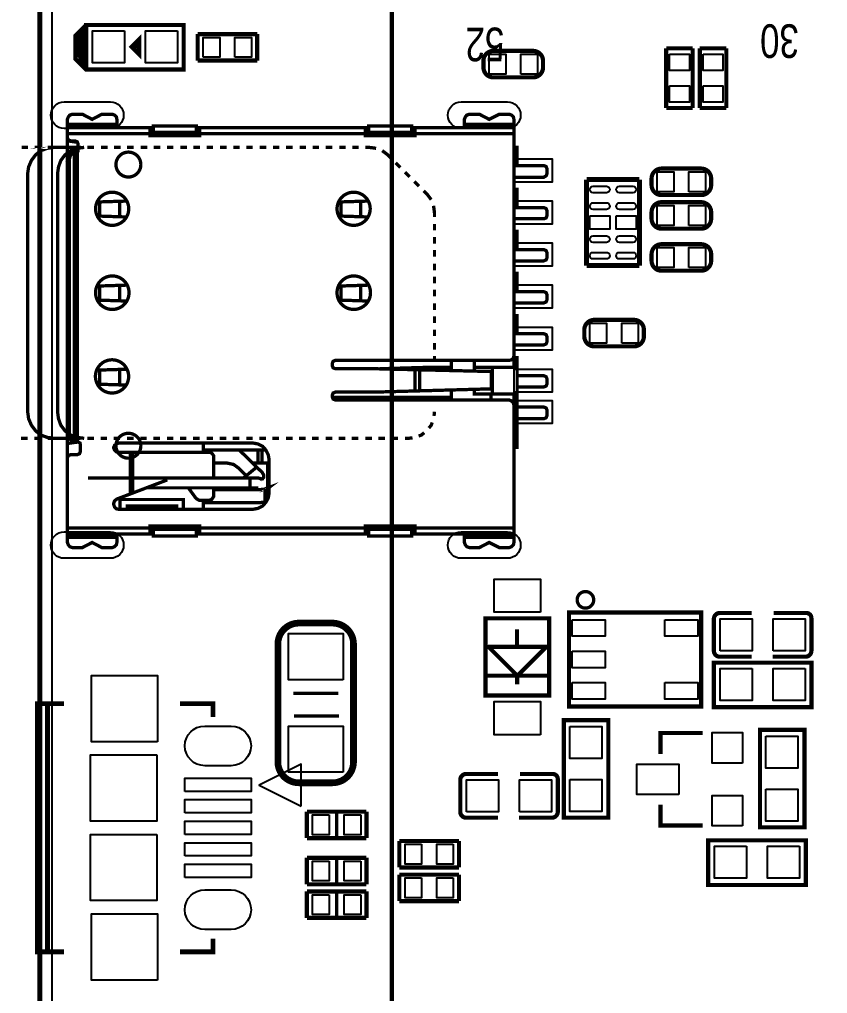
# Model space of a CAD drawing. Extents: x -114 to 119, y -60 to 69.
# Drawn here: x -90.61 to -66.2, y 9 to 38.43 of the extents above; entities that cross this region are included whole.
import ezdxf

# ---------------------------------------------------------------- set-up
doc = ezdxf.new("R2010")
doc.units = 0
doc.header["$MEASUREMENT"] = 0
doc.layers.add('ETCH_BOTTOM', color=253, linetype='CONTINUOUS')

msp = doc.modelspace()

# ---------------------------------------------------------------- linework, layer by layer
at = {"layer": 'ETCH_BOTTOM'}
for points in [[(-89.999998, 47.079103, 0.1524, 0.1524, 0), (-89.999998, -47.9679, 0.1524, 0.1524, 0.414214), (-87.967998, -49.9999, 0.1524, 0.1524, 0), (87.967998, -49.9999, 0.1524, 0.1524, 0.414214), (89.999998, -47.9679, 0.1524, 0.1524, 0), (89.999998, 47.968103, 0.1524, 0.1524, 0.414214), (87.967998, 50.000103, 0.1524, 0.1524, 0), (-87.967998, 50.000103, 0.1524, 0.1524, 0.414214), (-89.999998, 47.968103, 0.1524, 0.1524, 0), (-89.999998, 47.079103, 0.1524, 0.1524, 0)], [(-52.261999, -7.311847, 0.127, 0.127, 0), (-49.362004, -7.311847, 0.127, 0.127, 0), (-49.362004, 43.63814, 0.127, 0.127, 0), (-79.361995, 43.63814, 0.127, 0.127, 0), (-79.361995, -7.311847, 0.127, 0.127, 0), (-49.362004, -7.311847, 0.127, 0.127, 0)], [(-88.5952, 36.9189, 0.127, 0.127, 0), (-88.5952, 38.2651, 0.127, 0.127, 0), (-85.6488, 38.2651, 0.127, 0.127, 0), (-85.6488, 36.9189, 0.127, 0.127, 0), (-88.5952, 36.9189, 0.127, 0.127, 0), (-88.9254, 37.2491, 0.127, 0.127, 0), (-88.9254, 37.9349, 0.127, 0.127, 0), (-88.5952, 38.2651, 0.127, 0.127, 0)], [(-88.6714, 38.1127, 0.127, 0.127, 0), (-88.6714, 37.0967, 0.127, 0.127, 0), (-88.773, 37.1983, 0.127, 0.127, 0), (-88.773, 38.0111, 0.127, 0.127, 0), (-88.8492, 37.9349, 0.127, 0.127, 0), (-88.8492, 37.2745, 0.127, 0.127, 0)], [(-86.995, 37.8333, 0.127, 0.127, 0), (-87.2236, 37.6047, 0.127, 0.127, 0), (-86.995, 37.3761, 0.127, 0.127, 0), (-86.995, 37.8333, 0.127, 0.127, 0), (-87.0712, 37.7571, 0.127, 0.127, 0), (-87.0712, 37.5539, 0.127, 0.127, 0)], [(-85.227897, 37.991999, 0.127, 0.127, 0), (-83.428103, 37.991999, 0.127, 0.127, 0)], [(-85.227897, 37.192001, 0.127, 0.127, 0), (-85.227897, 37.991999, 0.127, 0.127, 0)], [(-83.428103, 37.991999, 0.127, 0.127, 0), (-83.428103, 37.192001, 0.127, 0.127, 0)], [(-74.792103, 37.184, 0.127, 0.127, 0), (-74.792103, 36.984, 0.127, 0.127, -0.414215), (-75.092103, 36.684001, 0.127, 0.127, 0), (-76.291897, 36.684001, 0.127, 0.127, -0.414215), (-76.591897, 36.984, 0.127, 0.127, 0), (-76.591897, 37.184, 0.127, 0.127, -0.414215), (-76.291897, 37.483999, 0.127, 0.127, 0), (-75.092103, 37.483999, 0.127, 0.127, -0.414215), (-74.792103, 37.184, 0.127, 0.127, 0)], [(-71.070064, 35.759923, 0.127, 0.127, 0), (-71.070064, 37.559717, 0.127, 0.127, 0)], [(-71.070064, 37.559717, 0.127, 0.127, 0), (-70.270065, 37.559717, 0.127, 0.127, 0)], [(-70.270065, 37.559717, 0.127, 0.127, 0), (-70.270065, 35.759923, 0.127, 0.127, 0)], [(-70.054064, 35.759923, 0.127, 0.127, 0), (-70.054064, 37.559717, 0.127, 0.127, 0)], [(-70.054064, 37.559717, 0.127, 0.127, 0), (-69.254065, 37.559717, 0.127, 0.127, 0)], [(-69.254065, 37.559717, 0.127, 0.127, 0), (-69.254065, 35.759923, 0.127, 0.127, 0)], [(-83.428103, 37.192001, 0.127, 0.127, 0), (-85.227897, 37.192001, 0.127, 0.127, 0)], [(-87.668227, 35.161703, 0.1, 0.1, 0), (-87.668227, 35.415703, 0.1, 0.1, 0), (-87.682324, 35.486213, 0.1, 0.1, 0), (-87.738712, 35.542804, 0.1, 0.1, 0), (-87.809324, 35.570998, 0.1, 0.1, 0), (-88.119814, 35.570998, 0.1, 0.1, 0), (-88.416206, 35.415703, 0.1, 0.1, 0), (-88.712523, 35.570998, 0.1, 0.1, 0), (-89.008915, 35.570998, 0.1, 0.1, 0), (-89.093624, 35.542804, 0.1, 0.1, 0), (-89.135915, 35.486213, 0.1, 0.1, 0), (-89.164109, 35.415703, 0.1, 0.1, 0), (-89.164109, 22.629393, 0.1, 0.1, 0), (-89.135915, 22.558908, 0.1, 0.1, 0), (-89.093624, 22.502393, 0.1, 0.1, 0), (-89.008915, 22.474199, 0.1, 0.1, 0), (-88.712523, 22.474199, 0.1, 0.1, 0), (-88.416206, 22.629393, 0.1, 0.1, 0), (-88.119814, 22.474199, 0.1, 0.1, 0), (-87.809324, 22.474199, 0.1, 0.1, 0), (-87.738712, 22.502393, 0.1, 0.1, 0), (-87.682324, 22.558908, 0.1, 0.1, 0), (-87.668227, 22.629393, 0.1, 0.1, 0), (-87.668227, 22.883495, 0.1, 0.1, 0)], [(-76.871805, 27.921814, 0.1, 0.1, 0), (-75.672213, 27.921814, 0.1, 0.1, 0), (-75.672213, 35.415703, 0.1, 0.1, 0), (-75.68631, 35.486213, 0.1, 0.1, 0), (-75.742825, 35.542804, 0.1, 0.1, 0), (-75.81331, 35.570998, 0.1, 0.1, 0), (-76.109703, 35.570998, 0.1, 0.1, 0), (-76.420218, 35.415703, 0.1, 0.1, 0), (-76.716611, 35.570998, 0.1, 0.1, 0), (-77.012927, 35.570998, 0.1, 0.1, 0), (-77.097611, 35.542804, 0.1, 0.1, 0), (-77.139927, 35.486213, 0.1, 0.1, 0), (-77.168223, 35.415703, 0.1, 0.1, 0), (-77.168223, 35.161703, 0.1, 0.1, 0)], [(-70.270065, 35.759923, 0.127, 0.127, 0), (-71.070064, 35.759923, 0.127, 0.127, 0)], [(-69.254065, 35.759923, 0.127, 0.127, 0), (-70.054064, 35.759923, 0.127, 0.127, 0)], [(-89.164109, 35.260509, 0.1, 0.1, 0), (-87.668227, 35.260509, 0.1, 0.1, 0)], [(-86.567416, 35.161703, 0.1, 0.1, 0), (-89.164109, 35.161703, 0.1, 0.1, 0)], [(-86.666222, 34.978213, 0.1, 0.1, 0), (-89.164109, 34.978213, 0.1, 0.1, 0)], [(-85.170213, 35.161703, 0.1, 0.1, 0), (-85.170213, 34.9218, 0.1, 0.1, 0), (-86.666222, 34.9218, 0.1, 0.1, 0), (-86.666222, 35.161703, 0.1, 0.1, 0)], [(-86.567416, 35.0488, 0.1, 0.1, 0), (-86.666222, 35.0488, 0.1, 0.1, 0)], [(-85.170213, 35.020606, 0.1, 0.1, 0), (-86.666222, 35.020606, 0.1, 0.1, 0)], [(-86.567416, 34.9218, 0.1, 0.1, 0), (-86.567416, 35.218218, 0.1, 0.1, 0), (-85.269019, 35.218218, 0.1, 0.1, 0), (-85.269019, 34.9218, 0.1, 0.1, 0)], [(-80.061308, 35.161703, 0.1, 0.1, 0), (-85.269019, 35.161703, 0.1, 0.1, 0)], [(-85.170213, 35.0488, 0.1, 0.1, 0), (-85.269019, 35.0488, 0.1, 0.1, 0)], [(-80.160114, 34.978213, 0.1, 0.1, 0), (-85.170213, 34.978213, 0.1, 0.1, 0)], [(-78.664105, 35.161703, 0.1, 0.1, 0), (-78.664105, 34.9218, 0.1, 0.1, 0), (-80.160114, 34.9218, 0.1, 0.1, 0), (-80.160114, 35.161703, 0.1, 0.1, 0)], [(-80.061308, 35.0488, 0.1, 0.1, 0), (-80.160114, 35.0488, 0.1, 0.1, 0)], [(-78.664105, 35.020606, 0.1, 0.1, 0), (-80.160114, 35.020606, 0.1, 0.1, 0)], [(-80.061308, 34.9218, 0.1, 0.1, 0), (-80.061308, 35.218218, 0.1, 0.1, 0), (-78.762911, 35.218218, 0.1, 0.1, 0), (-78.762911, 34.9218, 0.1, 0.1, 0)], [(-75.672213, 35.161703, 0.1, 0.1, 0), (-78.762911, 35.161703, 0.1, 0.1, 0)], [(-78.664105, 35.0488, 0.1, 0.1, 0), (-78.762911, 35.0488, 0.1, 0.1, 0)], [(-75.672213, 34.978213, 0.1, 0.1, 0), (-78.664105, 34.978213, 0.1, 0.1, 0)], [(-75.672213, 35.260509, 0.1, 0.1, 0), (-77.168223, 35.260509, 0.1, 0.1, 0)], [(-89.164109, 34.86531, 0.1, 0.1, 0), (-89.135915, 34.7948, 0.1, 0.1, 0), (-89.065303, 34.766402, 0.1, 0.1, 0), (-88.938303, 34.766402, 0.1, 0.1, 0), (-88.867818, 34.73831, 0.1, 0.1, 0), (-88.839523, 34.6678, 0.1, 0.1, 0), (-88.839523, 34.470213, 0.1, 0.1, 0), (-88.867818, 34.470213, 0.1, 0.1, 0), (-88.952426, 34.441917, 0.1, 0.1, 0), (-88.952426, 25.691897, 0.1, 0.1, 0)], [(-88.867818, 34.724213, 0.1, 0.1, 0), (-89.164109, 34.766402, 0.1, 0.1, 0)], [(-90.547215, 34.568994, 0.1, 0.1, 0), (-90.349603, 34.568994, 0.1, 0.1, 0)], [(-89.75692, 34.568994, 0.1, 0.1, 0), (-89.559308, 34.568994, 0.1, 0.1, 0), (-89.771017, 34.540698, 0.1, 0.1, 0), (-89.968603, 34.470213, 0.1, 0.1, 0), (-90.123823, 34.343213, 0.1, 0.1, 0), (-90.250823, 34.173795, 0.1, 0.1, 0), (-90.335506, 33.976208, 0.1, 0.1, 0), (-90.363726, 33.778596, 0.1, 0.1, 0), (-90.363726, 26.5811, 0.1, 0.1, 0), (-90.335506, 26.369416, 0.1, 0.1, 0), (-90.250823, 26.171804, 0.1, 0.1, 0), (-90.123823, 26.002412, 0.1, 0.1, 0), (-89.968603, 25.875412, 0.1, 0.1, 0), (-89.771017, 25.8048, 0.1, 0.1, 0), (-89.559308, 25.776504, 0.1, 0.1, 0), (-89.093624, 25.776504, 0.1, 0.1, 0)], [(-90.152017, 34.568994, 0.1, 0.1, 0), (-89.954506, 34.568994, 0.1, 0.1, 0)], [(-89.559308, 34.568994, 0.1, 0.1, 0), (-88.839523, 34.568994, 0.1, 0.1, 0)], [(-88.656109, 34.568994, 0.1, 0.1, 0), (-88.867818, 34.540698, 0.1, 0.1, 0), (-89.065303, 34.470213, 0.1, 0.1, 0), (-89.234721, 34.343213, 0.1, 0.1, 0), (-89.361721, 34.173795, 0.1, 0.1, 0), (-89.432308, 33.976208, 0.1, 0.1, 0), (-89.460527, 33.778596, 0.1, 0.1, 0), (-89.460527, 26.5811, 0.1, 0.1, 0), (-89.432308, 26.369416, 0.1, 0.1, 0), (-89.361721, 26.171804, 0.1, 0.1, 0), (-89.234721, 26.002412, 0.1, 0.1, 0), (-89.065303, 25.875412, 0.1, 0.1, 0), (-88.867818, 25.8048, 0.1, 0.1, 0), (-88.656109, 25.776504, 0.1, 0.1, 0)], [(-89.347624, 34.568994, 0.1, 0.1, 0), (-89.150012, 34.568994, 0.1, 0.1, 0)], [(-89.107721, 25.974192, 0.1, 0.1, 0), (-89.107721, 34.173795, 0.1, 0.1, 0), (-89.164109, 34.173795, 0.1, 0.1, 0), (-89.150012, 34.258504, 0.1, 0.1, 0), (-89.121818, 34.329014, 0.1, 0.1, 0), (-89.065303, 34.399601, 0.1, 0.1, 0), (-89.008915, 34.441917, 0.1, 0.1, 0), (-88.881915, 34.470213, 0.1, 0.1, 0), (-88.867818, 34.470213, 0.1, 0.1, 0), (-88.867818, 25.6778, 0.1, 0.1, 0)], [(-88.952426, 34.441917, 0.1, 0.1, 0), (-89.008915, 34.399601, 0.1, 0.1, 0), (-89.065303, 34.329014, 0.1, 0.1, 0), (-89.093624, 34.258504, 0.1, 0.1, 0), (-89.107721, 34.173795, 0.1, 0.1, 0)], [(-88.952426, 34.568994, 0.1, 0.1, 0), (-88.754915, 34.568994, 0.1, 0.1, 0)], [(-88.557303, 34.568994, 0.1, 0.1, 0), (-88.359717, 34.568994, 0.1, 0.1, 0)], [(-88.148008, 34.568994, 0.1, 0.1, 0), (-87.950421, 34.568994, 0.1, 0.1, 0)], [(-87.752809, 34.568994, 0.1, 0.1, 0), (-87.555324, 34.568994, 0.1, 0.1, 0)], [(-86.944098, 34.048979, 0.1, 0.1, 1.000013), (-87.696523, 34.048979, 0.1, 0.1, 0.999987), (-86.944098, 34.048979, 0.1, 0.1, 0)], [(-87.357712, 34.568994, 0.1, 0.1, 0), (-87.160125, 34.568994, 0.1, 0.1, 0)], [(-86.948416, 34.568994, 0.1, 0.1, 0), (-86.750804, 34.568994, 0.1, 0.1, 0)], [(-86.553319, 34.568994, 0.1, 0.1, 0), (-86.355707, 34.568994, 0.1, 0.1, 0)], [(-86.158121, 34.568994, 0.1, 0.1, 0), (-85.960509, 34.568994, 0.1, 0.1, 0)], [(-85.748825, 34.568994, 0.1, 0.1, 0), (-85.551213, 34.568994, 0.1, 0.1, 0)], [(-85.353703, 34.568994, 0.1, 0.1, 0), (-85.156116, 34.568994, 0.1, 0.1, 0)], [(-84.958504, 34.568994, 0.1, 0.1, 0), (-84.760918, 34.568994, 0.1, 0.1, 0)], [(-84.549209, 34.568994, 0.1, 0.1, 0), (-84.351622, 34.568994, 0.1, 0.1, 0)], [(-84.154112, 34.568994, 0.1, 0.1, 0), (-83.956525, 34.568994, 0.1, 0.1, 0)], [(-83.758913, 34.568994, 0.1, 0.1, 0), (-83.561326, 34.568994, 0.1, 0.1, 0)], [(-83.349617, 34.568994, 0.1, 0.1, 0), (-83.152005, 34.568994, 0.1, 0.1, 0)], [(-82.95452, 34.568994, 0.1, 0.1, 0), (-82.756908, 34.568994, 0.1, 0.1, 0)], [(-82.559322, 34.568994, 0.1, 0.1, 0), (-82.36171, 34.568994, 0.1, 0.1, 0)], [(-82.150026, 34.568994, 0.1, 0.1, 0), (-81.952414, 34.568994, 0.1, 0.1, 0)], [(-81.754904, 34.568994, 0.1, 0.1, 0), (-81.557317, 34.568994, 0.1, 0.1, 0)], [(-81.359705, 34.568994, 0.1, 0.1, 0), (-81.162119, 34.568994, 0.1, 0.1, 0)], [(-80.95041, 34.568994, 0.1, 0.1, 0), (-80.752823, 34.568994, 0.1, 0.1, 0)], [(-80.555313, 34.568994, 0.1, 0.1, 0), (-80.357726, 34.568994, 0.1, 0.1, 0)], [(-79.835527, 34.540698, 0.1, 0.1, 0), (-80.047211, 34.568994, 0.1, 0.1, 0), (-80.160114, 34.568994, 0.1, 0.1, 0)], [(-79.383915, 34.244204, 0.1, 0.1, 0), (-79.482721, 34.343213, 0.1, 0.1, 0), (-79.652012, 34.470213, 0.1, 0.1, 0)], [(-75.672213, 33.665693, 0.1, 0.1, 0), (-74.769015, 33.665693, 0.1, 0.1, 0), (-74.698403, 33.70801, 0.1, 0.1, 0), (-74.670209, 33.778596, 0.1, 0.1, 0), (-74.670209, 33.919795, 0.1, 0.1, 0), (-74.698403, 33.990305, 0.1, 0.1, 0), (-74.769015, 34.018601, 0.1, 0.1, 0), (-75.573407, 34.018601, 0.1, 0.1, 0), (-75.573407, 34.568994, 0.1, 0.1, 0), (-75.672213, 34.568994, 0.1, 0.1, 0)], [(-79.10162, 33.962111, 0.1, 0.1, 0), (-79.242818, 34.103208, 0.1, 0.1, 0)], [(-78.819426, 33.679816, 0.1, 0.1, 0), (-78.960523, 33.821014, 0.1, 0.1, 0)], [(-69.712103, 33.628, 0.127, 0.127, 0), (-69.712103, 33.428, 0.127, 0.127, -0.414215), (-70.012103, 33.128001, 0.127, 0.127, 0), (-71.211897, 33.128001, 0.127, 0.127, -0.414215), (-71.511897, 33.428, 0.127, 0.127, 0), (-71.511897, 33.628, 0.127, 0.127, -0.414215), (-71.211897, 33.927999, 0.127, 0.127, 0), (-70.012103, 33.927999, 0.127, 0.127, -0.414215), (-69.712103, 33.628, 0.127, 0.127, 0)], [(-78.537105, 33.397596, 0.1, 0.1, 0), (-78.678303, 33.538617, 0.1, 0.1, 0)], [(-71.877834, 33.596097, 0.1524, 0.1524, 0), (-73.477831, 33.596097, 0.1524, 0.1524, 0)], [(-73.477831, 30.996103, 0.1524, 0.1524, 0), (-73.477831, 33.596097, 0.1524, 0.1524, 0)], [(-71.877834, 30.996103, 0.1524, 0.1524, 0), (-71.877834, 33.596097, 0.1524, 0.1524, 0)], [(-87.310087, 32.712838, 0.1, 0.1, 1.000004), (-88.311457, 32.712812, 0.1, 0.1, 0.999996), (-87.310087, 32.712838, 0.1, 0.1, 0)], [(-80.013683, 32.712838, 0.1, 0.1, 1.000004), (-81.015129, 32.712812, 0.1, 0.1, 0.999996), (-80.013683, 32.712838, 0.1, 0.1, 0)], [(-78.170227, 32.988301, 0.1, 0.1, 0), (-78.297227, 33.157693, 0.1, 0.1, 0), (-78.396008, 33.256499, 0.1, 0.1, 0)], [(-75.672213, 32.409714, 0.1, 0.1, 0), (-74.769015, 32.409714, 0.1, 0.1, 0), (-74.698403, 32.437908, 0.1, 0.1, 0), (-74.670209, 32.508495, 0.1, 0.1, 0), (-74.670209, 32.649516, 0.1, 0.1, 0), (-74.698403, 32.720204, 0.1, 0.1, 0), (-74.769015, 32.748398, 0.1, 0.1, 0), (-75.573407, 32.748398, 0.1, 0.1, 0), (-75.573407, 33.298816, 0.1, 0.1, 0), (-75.672213, 33.298816, 0.1, 0.1, 0)], [(-87.371809, 32.94601, 0.1, 0.1, 0), (-88.275008, 32.917816, 0.1, 0.1, 0)], [(-88.190324, 32.917816, 0.1, 0.1, 0), (-88.190324, 32.494398, 0.1, 0.1, 0)], [(-87.583518, 32.931913, 0.1, 0.1, 0), (-87.583518, 32.466001, 0.1, 0.1, 0)], [(-80.978705, 32.917816, 0.1, 0.1, 0), (-80.075405, 32.94601, 0.1, 0.1, 0)], [(-80.894022, 32.917816, 0.1, 0.1, 0), (-80.894022, 32.494398, 0.1, 0.1, 0)], [(-80.301211, 32.931913, 0.1, 0.1, 0), (-80.301211, 32.466001, 0.1, 0.1, 0)], [(-69.712103, 32.612, 0.127, 0.127, 0), (-69.712103, 32.412, 0.127, 0.127, -0.414215), (-70.012103, 32.112001, 0.127, 0.127, 0), (-71.211897, 32.112001, 0.127, 0.127, -0.414215), (-71.511897, 32.412, 0.127, 0.127, 0), (-71.511897, 32.612, 0.127, 0.127, -0.414215), (-71.211897, 32.911999, 0.127, 0.127, 0), (-70.012103, 32.911999, 0.127, 0.127, -0.414215), (-69.712103, 32.612, 0.127, 0.127, 0)], [(-78.071421, 32.466001, 0.1, 0.1, 0), (-78.071421, 32.593204, 0.1, 0.1, 0), (-78.099615, 32.804811, 0.1, 0.1, 0)], [(-87.385906, 32.466001, 0.1, 0.1, 0), (-88.260911, 32.494398, 0.1, 0.1, 0)], [(-80.95041, 32.494398, 0.1, 0.1, 0), (-80.089527, 32.466001, 0.1, 0.1, 0)], [(-78.071421, 32.254393, 0.1, 0.1, 0), (-78.071421, 32.056908, 0.1, 0.1, 0)], [(-78.071421, 31.859296, 0.1, 0.1, 0), (-78.071421, 31.66171, 0.1, 0.1, 0)], [(-75.672213, 31.139511, 0.1, 0.1, 0), (-74.769015, 31.139511, 0.1, 0.1, 0), (-74.698403, 31.167807, 0.1, 0.1, 0), (-74.670209, 31.238215, 0.1, 0.1, 0), (-74.670209, 31.379414, 0.1, 0.1, 0), (-74.698403, 31.450001, 0.1, 0.1, 0), (-74.769015, 31.478195, 0.1, 0.1, 0), (-75.573407, 31.478195, 0.1, 0.1, 0), (-75.573407, 32.028613, 0.1, 0.1, 0), (-75.672213, 32.028613, 0.1, 0.1, 0)], [(-78.071421, 31.464098, 0.1, 0.1, 0), (-78.071421, 31.266511, 0.1, 0.1, 0)], [(-69.712103, 31.342, 0.127, 0.127, 0), (-69.712103, 31.142, 0.127, 0.127, -0.414215), (-70.012103, 30.842001, 0.127, 0.127, 0), (-71.211897, 30.842001, 0.127, 0.127, -0.414215), (-71.511897, 31.142, 0.127, 0.127, 0), (-71.511897, 31.342, 0.127, 0.127, -0.414215), (-71.211897, 31.641999, 0.127, 0.127, 0), (-70.012103, 31.641999, 0.127, 0.127, -0.414215), (-69.712103, 31.342, 0.127, 0.127, 0)], [(-78.071421, 31.0547, 0.1, 0.1, 0), (-78.071421, 30.857317, 0.1, 0.1, 0)], [(-71.877834, 30.996103, 0.1524, 0.1524, 0), (-73.477831, 30.996103, 0.1524, 0.1524, 0)], [(-87.301222, 30.177588, 0.1, 0.1, 0.999991), (-88.312828, 30.177613, 0.1, 0.1, 1.000009), (-87.301222, 30.177588, 0.1, 0.1, 0)], [(-80.004844, 30.177588, 0.1, 0.1, 0.999991), (-81.016475, 30.177613, 0.1, 0.1, 1.000009), (-80.004844, 30.177588, 0.1, 0.1, 0)], [(-78.071421, 30.659705, 0.1, 0.1, 0), (-78.071421, 30.462093, 0.1, 0.1, 0)], [(-75.672213, 29.869409, 0.1, 0.1, 0), (-74.769015, 29.869409, 0.1, 0.1, 0), (-74.698403, 29.897603, 0.1, 0.1, 0), (-74.670209, 29.968215, 0.1, 0.1, 0), (-74.670209, 30.109312, 0.1, 0.1, 0), (-74.698403, 30.179696, 0.1, 0.1, 0), (-74.769015, 30.208093, 0.1, 0.1, 0), (-75.573407, 30.208093, 0.1, 0.1, 0), (-75.573407, 30.758511, 0.1, 0.1, 0), (-75.672213, 30.758511, 0.1, 0.1, 0)], [(-87.371809, 30.405705, 0.1, 0.1, 0), (-88.275008, 30.377409, 0.1, 0.1, 0)], [(-88.190324, 30.377409, 0.1, 0.1, 0), (-88.190324, 29.954017, 0.1, 0.1, 0)], [(-87.583518, 30.391506, 0.1, 0.1, 0), (-87.583518, 29.925797, 0.1, 0.1, 0)], [(-80.978705, 30.377409, 0.1, 0.1, 0), (-80.075405, 30.405705, 0.1, 0.1, 0)], [(-80.894022, 30.377409, 0.1, 0.1, 0), (-80.894022, 29.954017, 0.1, 0.1, 0)], [(-80.301211, 30.391506, 0.1, 0.1, 0), (-80.301211, 29.925797, 0.1, 0.1, 0)], [(-78.071421, 30.264506, 0.1, 0.1, 0), (-78.071421, 30.066894, 0.1, 0.1, 0)], [(-87.385906, 29.925797, 0.1, 0.1, 0), (-88.260911, 29.954017, 0.1, 0.1, 0)], [(-80.95041, 29.954017, 0.1, 0.1, 0), (-80.089527, 29.925797, 0.1, 0.1, 0)], [(-78.071421, 29.855312, 0.1, 0.1, 0), (-78.071421, 29.657599, 0.1, 0.1, 0)], [(-78.071421, 29.460114, 0.1, 0.1, 0), (-78.071421, 29.262502, 0.1, 0.1, 0)], [(-75.672213, 28.599105, 0.1, 0.1, 0), (-74.769015, 28.599105, 0.1, 0.1, 0), (-74.698403, 28.6274, 0.1, 0.1, 0), (-74.670209, 28.698012, 0.1, 0.1, 0), (-74.670209, 28.839109, 0.1, 0.1, 0), (-74.698403, 28.909696, 0.1, 0.1, 0), (-74.769015, 28.937814, 0.1, 0.1, 0), (-75.573407, 28.937814, 0.1, 0.1, 0), (-75.573407, 29.488206, 0.1, 0.1, 0), (-75.672213, 29.488206, 0.1, 0.1, 0)], [(-71.744103, 29.056, 0.127, 0.127, 0), (-71.744103, 28.856, 0.127, 0.127, -0.414215), (-72.044103, 28.556001, 0.127, 0.127, 0), (-73.243897, 28.556001, 0.127, 0.127, -0.414215), (-73.543897, 28.856, 0.127, 0.127, 0), (-73.543897, 29.056, 0.127, 0.127, -0.414215), (-73.243897, 29.355999, 0.127, 0.127, 0), (-72.044103, 29.355999, 0.127, 0.127, -0.414215), (-71.744103, 29.056, 0.127, 0.127, 0)], [(-78.071421, 29.064915, 0.1, 0.1, 0), (-78.071421, 28.867303, 0.1, 0.1, 0)], [(-78.071421, 28.655696, 0.1, 0.1, 0), (-78.071421, 28.458109, 0.1, 0.1, 0)], [(-75.672213, 28.274594, 0.1, 0.1, 0), (-75.68631, 28.204008, 0.1, 0.1, 0), (-75.742825, 28.147594, 0.1, 0.1, 0), (-75.81331, 28.133497, 0.1, 0.1, 0), (-81.063313, 28.133497, 0.1, 0.1, 0), (-81.133925, 28.105303, 0.1, 0.1, 0), (-81.162119, 28.034717, 0.1, 0.1, 0), (-81.162119, 27.978202, 0.1, 0.1, 0), (-81.133925, 27.907717, 0.1, 0.1, 0), (-81.063313, 27.879294, 0.1, 0.1, 0), (-79.863721, 27.879294, 0.1, 0.1, 0), (-76.321412, 27.794814, 0.1, 0.1, 0)], [(-78.071421, 28.260497, 0.1, 0.1, 0), (-78.071421, 28.133497, 0.1, 0.1, 0)], [(-75.672213, 28.218206, 0.1, 0.1, 0), (-75.573407, 28.218206, 0.1, 0.1, 0), (-75.573407, 25.508509, 0.1, 0.1, 0), (-75.672213, 25.508509, 0.1, 0.1, 0)], [(-87.312449, 27.647519, 0.1, 0.1, 1.000005), (-88.316511, 27.647494, 0.1, 0.1, 0.999995), (-87.312449, 27.647519, 0.1, 0.1, 0)], [(-77.56332, 27.921814, 0.1, 0.1, 0), (-78.269008, 27.921814, 0.1, 0.1, 0), (-79.722624, 27.879294, 0.1, 0.1, 0)], [(-78.156105, 27.921814, 0.1, 0.1, 0), (-78.156105, 27.837105, 0.1, 0.1, 0)], [(-78.071421, 27.921814, 0.1, 0.1, 0), (-78.071421, 27.837105, 0.1, 0.1, 0)], [(-77.56332, 27.823008, 0.1, 0.1, 0), (-77.56332, 28.133497, 0.1, 0.1, 0)], [(-76.871805, 27.808911, 0.1, 0.1, 0), (-76.871805, 28.133497, 0.1, 0.1, 0)], [(-76.321412, 27.921814, 0.1, 0.1, 0), (-76.321412, 27.117294, 0.1, 0.1, 0)], [(-75.672213, 28.048814, 0.1, 0.1, 0), (-75.573407, 28.048814, 0.1, 0.1, 0)], [(-87.371809, 27.865299, 0.1, 0.1, 0), (-88.275008, 27.837105, 0.1, 0.1, 0)], [(-88.190324, 27.837105, 0.1, 0.1, 0), (-88.190324, 27.413712, 0.1, 0.1, 0)], [(-87.583518, 27.851202, 0.1, 0.1, 0), (-87.583518, 27.385493, 0.1, 0.1, 0)], [(-78.664105, 27.851202, 0.1, 0.1, 0), (-78.664105, 27.2161, 0.1, 0.1, 0)], [(-78.523008, 27.851202, 0.1, 0.1, 0), (-78.523008, 27.2161, 0.1, 0.1, 0)], [(-76.349606, 27.794814, 0.1, 0.1, 0), (-76.349606, 27.272615, 0.1, 0.1, 0)], [(-75.573407, 27.329003, 0.1, 0.1, 0), (-74.769015, 27.329003, 0.1, 0.1, 0), (-74.698403, 27.357197, 0.1, 0.1, 0), (-74.670209, 27.427809, 0.1, 0.1, 0), (-74.670209, 27.569008, 0.1, 0.1, 0), (-74.698403, 27.639493, 0.1, 0.1, 0), (-74.769015, 27.667814, 0.1, 0.1, 0), (-75.573407, 27.667814, 0.1, 0.1, 0)], [(-87.385906, 27.385493, 0.1, 0.1, 0), (-88.260911, 27.413712, 0.1, 0.1, 0)], [(-76.321412, 27.272615, 0.1, 0.1, 0), (-79.863721, 27.173707, 0.1, 0.1, 0), (-81.063313, 27.173707, 0.1, 0.1, 0), (-81.133925, 27.145615, 0.1, 0.1, 0), (-81.162119, 27.075003, 0.1, 0.1, 0), (-81.162119, 27.032712, 0.1, 0.1, 0), (-81.133925, 26.9621, 0.1, 0.1, 0), (-81.063313, 26.933906, 0.1, 0.1, 0), (-75.81331, 26.933906, 0.1, 0.1, 0), (-75.742825, 26.905712, 0.1, 0.1, 0), (-75.68631, 26.849197, 0.1, 0.1, 0), (-75.672213, 26.77861, 0.1, 0.1, 0)], [(-81.162119, 27.018412, 0.1, 0.1, 0), (-77.56332, 27.018412, 0.1, 0.1, 0), (-77.56332, 27.230299, 0.1, 0.1, 0)], [(-77.168223, 22.883495, 0.1, 0.1, 0), (-77.168223, 22.629393, 0.1, 0.1, 0), (-77.139927, 22.558908, 0.1, 0.1, 0), (-77.097611, 22.502393, 0.1, 0.1, 0), (-77.012927, 22.474199, 0.1, 0.1, 0), (-76.716611, 22.474199, 0.1, 0.1, 0), (-76.420218, 22.629393, 0.1, 0.1, 0), (-76.109703, 22.474199, 0.1, 0.1, 0), (-75.81331, 22.474199, 0.1, 0.1, 0), (-75.742825, 22.502393, 0.1, 0.1, 0), (-75.68631, 22.558908, 0.1, 0.1, 0), (-75.672213, 22.629393, 0.1, 0.1, 0), (-75.672213, 27.117294, 0.1, 0.1, 0), (-76.871805, 27.117294, 0.1, 0.1, 0), (-76.871805, 27.258493, 0.1, 0.1, 0)], [(-76.363703, 27.117294, 0.1, 0.1, 0), (-76.363703, 26.933906, 0.1, 0.1, 0)], [(-78.071421, 26.933906, 0.1, 0.1, 0), (-78.071421, 26.976197, 0.1, 0.1, 0), (-77.56332, 26.976197, 0.1, 0.1, 0), (-77.56332, 26.933906, 0.1, 0.1, 0)], [(-78.085518, 26.453998, 0.1, 0.1, 0), (-78.071421, 26.5811, 0.1, 0.1, 0)], [(-75.573407, 26.369416, 0.1, 0.1, 0), (-74.769015, 26.369416, 0.1, 0.1, 0), (-74.698403, 26.39761, 0.1, 0.1, 0), (-74.670209, 26.467994, 0.1, 0.1, 0), (-74.670209, 26.623416, 0.1, 0.1, 0), (-74.698403, 26.694003, 0.1, 0.1, 0), (-74.769015, 26.722197, 0.1, 0.1, 0), (-75.573407, 26.722197, 0.1, 0.1, 0)], [(-78.240814, 26.087095, 0.1, 0.1, 0), (-78.170227, 26.171804, 0.1, 0.1, 0), (-78.142008, 26.256513, 0.1, 0.1, 0)], [(-89.164109, 25.183897, 0.1, 0.1, 0), (-89.135915, 25.254306, 0.1, 0.1, 0), (-89.065303, 25.282703, 0.1, 0.1, 0), (-88.867818, 25.282703, 0.1, 0.1, 0), (-88.797206, 25.310897, 0.1, 0.1, 0), (-88.769012, 25.381509, 0.1, 0.1, 0), (-88.769012, 25.564897, 0.1, 0.1, 0), (-88.783109, 25.635509, 0.1, 0.1, 0), (-88.853721, 25.6778, 0.1, 0.1, 0), (-88.867818, 25.6778, 0.1, 0.1, 0), (-88.952426, 25.691897, 0.1, 0.1, 0), (-89.008915, 25.734315, 0.1, 0.1, 0), (-89.065303, 25.8048, 0.1, 0.1, 0), (-89.093624, 25.889509, 0.1, 0.1, 0), (-89.107721, 25.974192, 0.1, 0.1, 0), (-89.164109, 25.974192, 0.1, 0.1, 0), (-89.150012, 25.889509, 0.1, 0.1, 0), (-89.121818, 25.8048, 0.1, 0.1, 0), (-89.065303, 25.734315, 0.1, 0.1, 0), (-89.008915, 25.691897, 0.1, 0.1, 0), (-88.881915, 25.663703, 0.1, 0.1, 0), (-88.867818, 25.663703, 0.1, 0.1, 0)], [(-86.943971, 25.552959, 0.1, 0.1, 0.99999), (-87.696497, 25.552984, 0.1, 0.1, 1.00001), (-86.943971, 25.552959, 0.1, 0.1, 0)], [(-78.551227, 25.847192, 0.1, 0.1, 0), (-78.46662, 25.875412, 0.1, 0.1, 0), (-78.381911, 25.945897, 0.1, 0.1, 0)], [(-90.363726, 25.776504, 0.1, 0.1, 0), (-90.561312, 25.776504, 0.1, 0.1, 0)], [(-89.968603, 25.776504, 0.1, 0.1, 0), (-90.166215, 25.776504, 0.1, 0.1, 0)], [(-89.559308, 25.776504, 0.1, 0.1, 0), (-89.75692, 25.776504, 0.1, 0.1, 0)], [(-89.164109, 25.776504, 0.1, 0.1, 0), (-89.361721, 25.776504, 0.1, 0.1, 0)], [(-89.164109, 25.621412, 0.1, 0.1, 0), (-88.853721, 25.663703, 0.1, 0.1, 0)], [(-88.769012, 25.776504, 0.1, 0.1, 0), (-88.966624, 25.776504, 0.1, 0.1, 0)], [(-88.359717, 25.776504, 0.1, 0.1, 0), (-88.557303, 25.776504, 0.1, 0.1, 0)], [(-87.964518, 25.776504, 0.1, 0.1, 0), (-88.162105, 25.776504, 0.1, 0.1, 0)], [(-86.144024, 24.520601, 0.1, 0.1, 0), (-87.668227, 23.941913, 0.1, 0.1, 0), (-87.738712, 23.8855, 0.1, 0.1, 0), (-87.767008, 23.800816, 0.1, 0.1, 0), (-87.767008, 23.786694, 0.1, 0.1, 0), (-87.738712, 23.70201, 0.1, 0.1, 0), (-87.682324, 23.645495, 0.1, 0.1, 0), (-87.611712, 23.6315, 0.1, 0.1, 0), (-83.561326, 23.6315, 0.1, 0.1, 0), (-83.406107, 23.659617, 0.1, 0.1, 0), (-83.264908, 23.730306, 0.1, 0.1, 0), (-83.166204, 23.843005, 0.1, 0.1, 0), (-83.095617, 23.970209, 0.1, 0.1, 0), (-83.067423, 24.125403, 0.1, 0.1, 0), (-83.067423, 25.127407, 0.1, 0.1, 0), (-83.095617, 25.282703, 0.1, 0.1, 0), (-83.166204, 25.423698, 0.1, 0.1, 0), (-83.264908, 25.536703, 0.1, 0.1, 0), (-83.406107, 25.607213, 0.1, 0.1, 0), (-83.561326, 25.635509, 0.1, 0.1, 0), (-87.611712, 25.635509, 0.1, 0.1, 0), (-87.682324, 25.607213, 0.1, 0.1, 0), (-87.738712, 25.564897, 0.1, 0.1, 0), (-87.767008, 25.494412, 0.1, 0.1, 0), (-87.738712, 25.423698, 0.1, 0.1, 0), (-87.682324, 25.36731, 0.1, 0.1, 0), (-87.611712, 25.353213, 0.1, 0.1, 0), (-84.845627, 25.353213, 0.1, 0.1, 0), (-84.80331, 25.324994, 0.1, 0.1, 0), (-84.775015, 25.2968, 0.1, 0.1, 0), (-84.746821, 25.254306, 0.1, 0.1, 0), (-84.746821, 24.577015, 0.1, 0.1, 0)], [(-87.569421, 25.776504, 0.1, 0.1, 0), (-87.767008, 25.776504, 0.1, 0.1, 0)], [(-87.160125, 25.776504, 0.1, 0.1, 0), (-87.357712, 25.776504, 0.1, 0.1, 0)], [(-86.764927, 25.776504, 0.1, 0.1, 0), (-86.962513, 25.776504, 0.1, 0.1, 0)], [(-86.369804, 25.776504, 0.1, 0.1, 0), (-86.567416, 25.776504, 0.1, 0.1, 0)], [(-85.960509, 25.776504, 0.1, 0.1, 0), (-86.158121, 25.776504, 0.1, 0.1, 0)], [(-85.56531, 25.776504, 0.1, 0.1, 0), (-85.762922, 25.776504, 0.1, 0.1, 0)], [(-85.170213, 25.776504, 0.1, 0.1, 0), (-85.367825, 25.776504, 0.1, 0.1, 0)], [(-85.05731, 25.635509, 0.1, 0.1, 0), (-85.05731, 25.353213, 0.1, 0.1, 0)], [(-84.760918, 25.776504, 0.1, 0.1, 0), (-84.958504, 25.776504, 0.1, 0.1, 0)], [(-84.365821, 25.776504, 0.1, 0.1, 0), (-84.563306, 25.776504, 0.1, 0.1, 0)], [(-83.970622, 25.776504, 0.1, 0.1, 0), (-84.168209, 25.776504, 0.1, 0.1, 0)], [(-83.561326, 25.776504, 0.1, 0.1, 0), (-83.758913, 25.776504, 0.1, 0.1, 0)], [(-83.166204, 25.776504, 0.1, 0.1, 0), (-83.363714, 25.776504, 0.1, 0.1, 0)], [(-82.771005, 25.776504, 0.1, 0.1, 0), (-82.968617, 25.776504, 0.1, 0.1, 0)], [(-82.36171, 25.776504, 0.1, 0.1, 0), (-82.559322, 25.776504, 0.1, 0.1, 0)], [(-81.966613, 25.776504, 0.1, 0.1, 0), (-82.164123, 25.776504, 0.1, 0.1, 0)], [(-81.571414, 25.776504, 0.1, 0.1, 0), (-81.769026, 25.776504, 0.1, 0.1, 0)], [(-81.162119, 25.776504, 0.1, 0.1, 0), (-81.359705, 25.776504, 0.1, 0.1, 0)], [(-80.767022, 25.776504, 0.1, 0.1, 0), (-80.964507, 25.776504, 0.1, 0.1, 0)], [(-80.371823, 25.776504, 0.1, 0.1, 0), (-80.56941, 25.776504, 0.1, 0.1, 0)], [(-79.962527, 25.776504, 0.1, 0.1, 0), (-80.160114, 25.776504, 0.1, 0.1, 0)], [(-79.567405, 25.776504, 0.1, 0.1, 0), (-79.764915, 25.776504, 0.1, 0.1, 0)], [(-79.172206, 25.776504, 0.1, 0.1, 0), (-79.369818, 25.776504, 0.1, 0.1, 0)], [(-78.960523, 25.776504, 0.1, 0.1, 0), (-78.861717, 25.776504, 0.1, 0.1, 0), (-78.734717, 25.790703, 0.1, 0.1, 0)], [(-75.672213, 25.748412, 0.1, 0.1, 0), (-75.573407, 25.748412, 0.1, 0.1, 0)], [(-87.258906, 25.353213, 0.1, 0.1, 0), (-87.258906, 24.097209, 0.1, 0.1, 0)], [(-87.188319, 25.353213, 0.1, 0.1, 0), (-87.188319, 24.125403, 0.1, 0.1, 0)], [(-85.05731, 25.423698, 0.1, 0.1, 0), (-83.166204, 25.423698, 0.1, 0.1, 0)], [(-83.293204, 24.520601, 0.1, 0.1, 0), (-83.236714, 24.591112, 0.1, 0.1, 0), (-83.236714, 24.675795, 0.1, 0.1, 0), (-83.279107, 24.746407, 0.1, 0.1, 0), (-83.970622, 25.423698, 0.1, 0.1, 0)], [(-83.406107, 25.423698, 0.1, 0.1, 0), (-83.406107, 25.028601, 0.1, 0.1, 0)], [(-83.279107, 25.423698, 0.1, 0.1, 0), (-83.279107, 25.028601, 0.1, 0.1, 0)], [(-83.758913, 24.647601, 0.1, 0.1, 0), (-83.984719, 24.873407, 0.1, 0.1, 0), (-84.139913, 24.98631, 0.1, 0.1, 0), (-84.337525, 25.028601, 0.1, 0.1, 0), (-84.746821, 25.028601, 0.1, 0.1, 0)], [(-83.561326, 25.028601, 0.1, 0.1, 0), (-83.067423, 25.028601, 0.1, 0.1, 0)], [(-83.109714, 25.028601, 0.1, 0.1, 0), (-83.109714, 24.280698, 0.1, 0.1, 0)], [(-83.843622, 24.577015, 0.1, 0.1, 0), (-83.448423, 24.9015, 0.1, 0.1, 0)], [(-83.279107, 24.520601, 0.1, 0.1, 0), (-83.33552, 24.562918, 0.1, 0.1, 0), (-83.39201, 24.577015, 0.1, 0.1, 0), (-88.543206, 24.577015, 0.1, 0.1, 0)], [(-84.746821, 24.224209, 0.1, 0.1, 0), (-83.39201, 24.224209, 0.1, 0.1, 0), (-83.222617, 24.238306, 0.1, 0.1, 0), (-83.067423, 24.294795, 0.1, 0.1, 0), (-83.123811, 24.252403, 0.1, 0.1, 0), (-83.123811, 23.899597, 0.1, 0.1, 0)], [(-83.64601, 24.577015, 0.1, 0.1, 0), (-83.64601, 24.280698, 0.1, 0.1, 0)], [(-86.793222, 24.280698, 0.1, 0.1, 0), (-83.39201, 24.280698, 0.1, 0.1, 0)], [(-85.508922, 24.280698, 0.1, 0.1, 0), (-85.283116, 23.970209, 0.1, 0.1, 0), (-85.226627, 23.927816, 0.1, 0.1, 0), (-85.170213, 23.899597, 0.1, 0.1, 0), (-84.887918, 23.899597, 0.1, 0.1, 0), (-84.80331, 23.927816, 0.1, 0.1, 0), (-84.775015, 23.970209, 0.1, 0.1, 0), (-84.746821, 24.012398, 0.1, 0.1, 0), (-84.746821, 24.280698, 0.1, 0.1, 0)], [(-84.436306, 24.224209, 0.1, 0.1, 0), (-84.224622, 24.2665, 0.1, 0.1, 0)], [(-83.575423, 24.280698, 0.1, 0.1, 0), (-83.631913, 24.224209, 0.1, 0.1, 0)], [(-83.194423, 24.252403, 0.1, 0.1, 0), (-83.194423, 23.843005, 0.1, 0.1, 0)], [(-85.664116, 23.6315, 0.1, 0.1, 0), (-85.664116, 23.927816, 0.1, 0.1, 0), (-87.569421, 23.927816, 0.1, 0.1, 0), (-87.569421, 23.6315, 0.1, 0.1, 0)], [(-85.05731, 23.899597, 0.1, 0.1, 0), (-85.05731, 23.6315, 0.1, 0.1, 0)], [(-85.05731, 23.828908, 0.1, 0.1, 0), (-83.39201, 23.828908, 0.1, 0.1, 0), (-83.137908, 23.857306, 0.1, 0.1, 0)], [(-87.357712, 23.6315, 0.1, 0.1, 0), (-87.357712, 23.730306, 0.1, 0.1, 0), (-85.861703, 23.730306, 0.1, 0.1, 0), (-85.861703, 23.6315, 0.1, 0.1, 0)], [(-86.666222, 23.066908, 0.1, 0.1, 0), (-89.164109, 23.066908, 0.1, 0.1, 0)], [(-86.666222, 22.883495, 0.1, 0.1, 0), (-86.666222, 23.123296, 0.1, 0.1, 0), (-85.170213, 23.123296, 0.1, 0.1, 0), (-85.170213, 22.883495, 0.1, 0.1, 0)], [(-86.666222, 23.024617, 0.1, 0.1, 0), (-85.170213, 23.024617, 0.1, 0.1, 0)], [(-86.666222, 22.996398, 0.1, 0.1, 0), (-86.567416, 22.996398, 0.1, 0.1, 0)], [(-86.567416, 23.123296, 0.1, 0.1, 0), (-86.567416, 22.827005, 0.1, 0.1, 0), (-85.269019, 22.827005, 0.1, 0.1, 0), (-85.269019, 23.123296, 0.1, 0.1, 0)], [(-85.269019, 22.996398, 0.1, 0.1, 0), (-85.170213, 22.996398, 0.1, 0.1, 0)], [(-80.160114, 23.066908, 0.1, 0.1, 0), (-85.170213, 23.066908, 0.1, 0.1, 0)], [(-80.160114, 22.883495, 0.1, 0.1, 0), (-80.160114, 23.123296, 0.1, 0.1, 0), (-78.664105, 23.123296, 0.1, 0.1, 0), (-78.664105, 22.883495, 0.1, 0.1, 0)], [(-80.160114, 23.024617, 0.1, 0.1, 0), (-78.664105, 23.024617, 0.1, 0.1, 0)], [(-80.160114, 22.996398, 0.1, 0.1, 0), (-80.061308, 22.996398, 0.1, 0.1, 0)], [(-80.061308, 23.123296, 0.1, 0.1, 0), (-80.061308, 22.827005, 0.1, 0.1, 0), (-78.762911, 22.827005, 0.1, 0.1, 0), (-78.762911, 23.123296, 0.1, 0.1, 0)], [(-78.762911, 22.996398, 0.1, 0.1, 0), (-78.664105, 22.996398, 0.1, 0.1, 0)], [(-75.672213, 23.066908, 0.1, 0.1, 0), (-78.664105, 23.066908, 0.1, 0.1, 0)], [(-89.164109, 22.883495, 0.1, 0.1, 0), (-86.567416, 22.883495, 0.1, 0.1, 0)], [(-87.668227, 22.784613, 0.1, 0.1, 0), (-89.164109, 22.784613, 0.1, 0.1, 0)], [(-85.269019, 22.883495, 0.1, 0.1, 0), (-80.061308, 22.883495, 0.1, 0.1, 0)], [(-78.762911, 22.883495, 0.1, 0.1, 0), (-75.672213, 22.883495, 0.1, 0.1, 0)], [(-77.168223, 22.784613, 0.1, 0.1, 0), (-75.672213, 22.784613, 0.1, 0.1, 0)], [(-73.260458, 20.895894, 0.1, 0.1, 1.000014), (-73.760432, 20.895894, 0.1, 0.1, 0.999986), (-73.260458, 20.895894, 0.1, 0.1, 0)], [(-76.531978, 18.005501, 0.127, 0.127, 0), (-74.608995, 18.005501, 0.127, 0.127, 0), (-74.608995, 20.337526, 0.127, 0.127, 0), (-76.531978, 20.337526, 0.127, 0.127, 0), (-76.531978, 18.005501, 0.127, 0.127, 0)], [(-70.013449, 20.513904, 0.127, 0.127, 0), (-70.013449, 20.51591, 0.127, 0.127, 0), (-74.007447, 20.51591, 0.127, 0.127, 0), (-74.007447, 17.673904, 0.127, 0.127, 0), (-70.013449, 17.673904, 0.127, 0.127, 0), (-70.013449, 20.517891, 0.127, 0.127, 0)], [(-68.48602, 20.4978, 0.127, 0.127, 0), (-69.45122, 20.4978, 0.127, 0.127, 0.414214), (-69.62902, 20.32, 0.127, 0.127, 0), (-69.62902, 19.3548, 0.127, 0.127, 0.414214), (-69.45122, 19.177, 0.127, 0.127, 0), (-68.48602, 19.177, 0.127, 0.127, 0)], [(-67.85102, 19.177, 0.127, 0.127, 0), (-66.86042, 19.177, 0.127, 0.127, 0.414214), (-66.68262, 19.3548, 0.127, 0.127, 0), (-66.68262, 20.3454, 0.127, 0.127, 0.414214), (-66.83502, 20.4978, 0.127, 0.127, 0), (-67.82562, 20.4978, 0.127, 0.127, 0)], [(-82.804, 16.002, 0.2032, 0.2032, 0), (-82.804, 19.558, 0.2032, 0.2032, -0.414214), (-82.169, 20.193, 0.2032, 0.2032, 0), (-81.153, 20.193, 0.2032, 0.2032, -0.414214), (-80.518, 19.558, 0.2032, 0.2032, 0), (-80.518, 16.002, 0.2032, 0.2032, -0.414214), (-81.153, 15.367, 0.2032, 0.2032, 0), (-82.169, 15.367, 0.2032, 0.2032, -0.414214), (-82.804, 16.002, 0.2032, 0.2032, 0)], [(-75.576481, 19.483502, 0.127, 0.127, 0), (-75.576481, 20.00852, 0.127, 0.127, 0)], [(-75.570486, 18.346522, 0.127, 0.127, 0), (-75.570486, 18.607507, 0.127, 0.127, 0), (-76.434493, 19.471513, 0.127, 0.127, 0), (-76.43048, 19.475526, 0.127, 0.127, 0), (-74.695482, 19.475526, 0.127, 0.127, 0), (-75.565483, 18.605525, 0.127, 0.127, 0), (-75.56848, 18.605525, 0.127, 0.127, 0)], [(-69.62902, 17.653, 0.127, 0.127, 0), (-69.62902, 18.9992, 0.127, 0.127, 0), (-66.68262, 18.9992, 0.127, 0.127, 0), (-66.68262, 17.653, 0.127, 0.127, 0), (-69.62902, 17.653, 0.127, 0.127, 0)], [(-76.530479, 18.605525, 0.127, 0.127, 0), (-74.619485, 18.605525, 0.127, 0.127, 0)], [(-82.331992, 18.07149, 0.1016, 0.1016, 0), (-80.978502, 18.07149, 0.1016, 0.1016, 0)], [(-89.26416, 17.758105, 0.150012, 0.150012, 0), (-90.064158, 17.758105, 0.150012, 0.150012, 0), (-90.064158, 10.258095, 0.150012, 0.150012, 0), (-89.26416, 10.258095, 0.150012, 0.150012, 0)], [(-89.764159, 17.708093, 0.1524, 0.1524, 0), (-89.764159, 10.308107, 0.1524, 0.1524, 0)], [(-85.764167, 17.758105, 0.150012, 0.150012, 0), (-84.764169, 17.758105, 0.150012, 0.150012, 0), (-84.764169, 17.358106, 0.150012, 0.150012, 0)], [(-82.312993, 17.388408, 0.1016, 0.1016, 0), (-80.959604, 17.388408, 0.1016, 0.1016, 0)], [(-72.81672, 14.3129, 0.127, 0.127, 0), (-74.16292, 14.3129, 0.127, 0.127, 0), (-74.16292, 17.2593, 0.127, 0.127, 0), (-72.81672, 17.2593, 0.127, 0.127, 0), (-72.81672, 14.3129, 0.127, 0.127, 0)], [(-71.241514, 16.235502, 0.127, 0.127, 0), (-71.241514, 16.870502, 0.127, 0.127, 0), (-69.971514, 16.870502, 0.127, 0.127, 0)], [(-66.8909, 14.0208, 0.127, 0.127, 0), (-68.2371, 14.0208, 0.127, 0.127, 0), (-68.2371, 16.9672, 0.127, 0.127, 0), (-66.8909, 16.9672, 0.127, 0.127, 0), (-66.8909, 14.0208, 0.127, 0.127, 0)], [(-76.1492, 15.6337, 0.127, 0.127, 0), (-77.1144, 15.6337, 0.127, 0.127, 0.414214), (-77.2922, 15.4559, 0.127, 0.127, 0), (-77.2922, 14.4907, 0.127, 0.127, 0.414214), (-77.1144, 14.3129, 0.127, 0.127, 0), (-76.1492, 14.3129, 0.127, 0.127, 0)], [(-75.5142, 14.3129, 0.127, 0.127, 0), (-74.5236, 14.3129, 0.127, 0.127, 0.414214), (-74.3458, 14.4907, 0.127, 0.127, 0), (-74.3458, 15.4813, 0.127, 0.127, 0.414214), (-74.4982, 15.6337, 0.127, 0.127, 0), (-75.4888, 15.6337, 0.127, 0.127, 0)], [(-69.971514, 14.076502, 0.127, 0.127, 0), (-71.241514, 14.076502, 0.127, 0.127, 0), (-71.241514, 14.711502, 0.127, 0.127, 0)], [(-81.925897, 14.496999, 0.127, 0.127, 0), (-80.126103, 14.496999, 0.127, 0.127, 0)], [(-81.925897, 13.697001, 0.127, 0.127, 0), (-81.925897, 14.496999, 0.127, 0.127, 0)], [(-81.026, 14.496999, 0.1, 0.1, 0), (-81.026, 13.697001, 0.1, 0.1, 0)], [(-80.126103, 14.496999, 0.127, 0.127, 0), (-80.126103, 13.697001, 0.127, 0.127, 0)], [(-80.126103, 13.697001, 0.127, 0.127, 0), (-81.925897, 13.697001, 0.127, 0.127, 0)], [(-79.131897, 13.607999, 0.127, 0.127, 0), (-77.332103, 13.607999, 0.127, 0.127, 0)], [(-79.131897, 12.808001, 0.127, 0.127, 0), (-79.131897, 13.607999, 0.127, 0.127, 0)], [(-77.332103, 13.607999, 0.127, 0.127, 0), (-77.332103, 12.808001, 0.127, 0.127, 0)], [(-69.7992, 12.2809, 0.127, 0.127, 0), (-69.7992, 13.6271, 0.127, 0.127, 0), (-66.8528, 13.6271, 0.127, 0.127, 0), (-66.8528, 12.2809, 0.127, 0.127, 0), (-69.7992, 12.2809, 0.127, 0.127, 0)], [(-81.925897, 13.099999, 0.127, 0.127, 0), (-80.126103, 13.099999, 0.127, 0.127, 0)], [(-81.925897, 12.300001, 0.127, 0.127, 0), (-81.925897, 13.099999, 0.127, 0.127, 0)], [(-81.026, 13.099999, 0.1, 0.1, 0), (-81.026, 12.300001, 0.1, 0.1, 0)], [(-80.126103, 13.099999, 0.127, 0.127, 0), (-80.126103, 12.300001, 0.127, 0.127, 0)], [(-77.332103, 12.808001, 0.127, 0.127, 0), (-79.131897, 12.808001, 0.127, 0.127, 0)], [(-80.126103, 12.300001, 0.127, 0.127, 0), (-81.925897, 12.300001, 0.127, 0.127, 0)], [(-79.131897, 12.591999, 0.127, 0.127, 0), (-77.332103, 12.591999, 0.127, 0.127, 0)], [(-79.131897, 11.792001, 0.127, 0.127, 0), (-79.131897, 12.591999, 0.127, 0.127, 0)], [(-77.332103, 12.591999, 0.127, 0.127, 0), (-77.332103, 11.792001, 0.127, 0.127, 0)], [(-81.925897, 12.083999, 0.127, 0.127, 0), (-80.126103, 12.083999, 0.127, 0.127, 0)], [(-81.925897, 11.284001, 0.127, 0.127, 0), (-81.925897, 12.083999, 0.127, 0.127, 0)], [(-81.026, 12.083999, 0.1, 0.1, 0), (-81.026, 11.284001, 0.1, 0.1, 0)], [(-80.126103, 12.083999, 0.127, 0.127, 0), (-80.126103, 11.284001, 0.127, 0.127, 0)], [(-77.332103, 11.792001, 0.127, 0.127, 0), (-79.131897, 11.792001, 0.127, 0.127, 0)], [(-80.126103, 11.284001, 0.127, 0.127, 0), (-81.925897, 11.284001, 0.127, 0.127, 0)], [(-85.764167, 10.258095, 0.150012, 0.150012, 0), (-84.764169, 10.258095, 0.150012, 0.150012, 0), (-84.764169, 10.658094, 0.150012, 0.150012, 0)]]:
    msp.add_lwpolyline(points, format="xyseb", dxfattribs=at)
for points in [[(-87.967998, -49.6189, -0.414214), (-89.618998, -47.9679), (-89.618998, 47.968103, -0.414214), (-87.967998, 49.619103), (87.967998, 49.619103, -0.414214), (89.618998, 47.968103), (89.618998, -47.9679, -0.414214), (87.967998, -49.6189)], [(-87.864417, 35.142703), (-89.264414, 35.142703, -1), (-89.264414, 35.942702), (-87.864417, 35.942702, -1)], [(-75.868428, 35.142703), (-77.268426, 35.142703, -1), (-77.268426, 35.942702), (-75.868428, 35.942702, -1)], [(-72.877832, 33.196098), (-73.277832, 33.196098, -1), (-73.277832, 33.396098), (-72.877832, 33.396098, -1)], [(-72.077834, 33.196098), (-72.477833, 33.196098, -1), (-72.477833, 33.396098), (-72.077834, 33.396098, -1)], [(-72.877832, 32.696099), (-73.277832, 32.696099, -1), (-73.277832, 32.896099), (-72.877832, 32.896099, -1)], [(-72.077834, 32.696099), (-72.477833, 32.696099, -1), (-72.477833, 32.896099), (-72.077834, 32.896099, -1)], [(-72.877832, 31.696101), (-73.277832, 31.696101, -1), (-73.277832, 31.896101), (-72.877832, 31.896101, -1)], [(-72.077834, 31.696101), (-72.477833, 31.696101, -1), (-72.477833, 31.896101), (-72.077834, 31.896101, -1)], [(-72.877832, 31.196102), (-73.277832, 31.196102, -1), (-73.277832, 31.396102), (-72.877832, 31.396102, -1)], [(-72.077834, 31.196102), (-72.477833, 31.196102, -1), (-72.477833, 31.396102), (-72.077834, 31.396102, -1)], [(-87.864417, 22.151797), (-89.264414, 22.151797, -1), (-89.264414, 22.951796), (-87.864417, 22.951796, -1)], [(-75.868428, 22.151797), (-77.268426, 22.151797, -1), (-77.268426, 22.951796), (-75.868428, 22.951796, -1)], [(-85.014156, 17.0831), (-84.214157, 17.0831, -1), (-84.214157, 15.883103), (-85.014156, 15.883103, -1)], [(-85.014156, 12.133097), (-84.214157, 12.133097, -1), (-84.214157, 10.9331), (-85.014156, 10.9331, -1)]]:
    msp.add_lwpolyline(points, format="xyb", close=True, dxfattribs=at)
for points in [[(-87.4395, 38.0873), (-87.4395, 37.1221), (-88.4047, 37.1221), (-88.4047, 38.0873)], [(-85.8393, 38.0873), (-85.8393, 37.1221), (-86.8045, 37.1221), (-86.8045, 38.0873)], [(-85.056751, 37.292051), (-85.056751, 37.891949), (-84.556651, 37.891949), (-84.556651, 37.292051)], [(-84.099375, 37.292051), (-84.099375, 37.891949), (-83.599274, 37.891949), (-83.599274, 37.292051)], [(-76.420751, 36.784051), (-76.420751, 37.383949), (-75.920651, 37.383949), (-75.920651, 36.784051)], [(-75.463375, 36.784051), (-75.463375, 37.383949), (-74.963274, 37.383949), (-74.963274, 36.784051)], [(-70.970013, 37.388559), (-70.370116, 37.388559), (-70.370116, 36.888458), (-70.970013, 36.888458)], [(-69.954013, 37.388559), (-69.354116, 37.388559), (-69.354116, 36.888458), (-69.954013, 36.888458)], [(-70.970013, 36.431182), (-70.370116, 36.431182), (-70.370116, 35.931081), (-70.970013, 35.931081)], [(-69.954013, 36.431182), (-69.354116, 36.431182), (-69.354116, 35.931081), (-69.954013, 35.931081)], [(-75.661571, 34.220315), (-74.511459, 34.220315), (-74.511459, 33.520317), (-75.661571, 33.520317)], [(-71.340751, 33.228051), (-71.340751, 33.827949), (-70.840651, 33.827949), (-70.840651, 33.228051)], [(-70.383375, 33.228051), (-70.383375, 33.827949), (-69.883274, 33.827949), (-69.883274, 33.228051)], [(-75.661571, 32.950315), (-74.511459, 32.950315), (-74.511459, 32.250316), (-75.661571, 32.250316)], [(-71.340751, 32.212051), (-71.340751, 32.811949), (-70.840651, 32.811949), (-70.840651, 32.212051)], [(-70.383375, 32.212051), (-70.383375, 32.811949), (-69.883274, 32.811949), (-69.883274, 32.212051)], [(-73.377831, 32.4961), (-72.777833, 32.4961), (-72.777833, 32.0961), (-73.377831, 32.0961)], [(-72.577833, 32.4961), (-71.977834, 32.4961), (-71.977834, 32.0961), (-72.577833, 32.0961)], [(-75.661571, 31.680315), (-74.511459, 31.680315), (-74.511459, 30.980316), (-75.661571, 30.980316)], [(-71.340751, 30.942051), (-71.340751, 31.541949), (-70.840651, 31.541949), (-70.840651, 30.942051)], [(-70.383375, 30.942051), (-70.383375, 31.541949), (-69.883274, 31.541949), (-69.883274, 30.942051)], [(-75.661571, 30.410315), (-74.511459, 30.410315), (-74.511459, 29.710316), (-75.661571, 29.710316)], [(-75.661571, 29.140315), (-74.511459, 29.140315), (-74.511459, 28.440316), (-75.661571, 28.440316)], [(-73.372751, 28.656051), (-73.372751, 29.255949), (-72.872651, 29.255949), (-72.872651, 28.656051)], [(-72.415375, 28.656051), (-72.415375, 29.255949), (-71.915274, 29.255949), (-71.915274, 28.656051)], [(-75.661571, 27.870315), (-74.511459, 27.870315), (-74.511459, 27.170316), (-75.661571, 27.170316)], [(-75.661571, 26.920304), (-74.511459, 26.920304), (-74.511459, 26.220306), (-75.661571, 26.220306)], [(-74.870488, 20.521524), (-76.270485, 20.521524), (-76.270485, 21.521522), (-74.870488, 21.521522)], [(-69.43852, 19.3548), (-69.43852, 20.32), (-68.47332, 20.32), (-68.47332, 19.3548)], [(-67.83832, 19.3548), (-67.83832, 20.32), (-66.87312, 20.32), (-66.87312, 19.3548)], [(-73.910444, 20.295959), (-72.910446, 20.295959), (-72.910446, 19.795858), (-73.910444, 19.795858)], [(-71.11045, 20.295959), (-70.110452, 20.295959), (-70.110452, 19.795858), (-71.11045, 19.795858)], [(-80.8355, 18.4785), (-82.4865, 18.4785), (-82.4865, 19.8755), (-80.8355, 19.8755)], [(-73.910444, 19.345948), (-72.910446, 19.345948), (-72.910446, 18.845847), (-73.910444, 18.845847)], [(-86.439172, 16.608095), (-88.439168, 16.608095), (-88.439168, 18.608091), (-86.439172, 18.608091)], [(-68.47332, 18.8214), (-68.47332, 17.8562), (-69.43852, 17.8562), (-69.43852, 18.8214)], [(-66.87312, 18.8214), (-66.87312, 17.8562), (-67.83832, 17.8562), (-67.83832, 18.8214)], [(-73.910444, 18.395937), (-72.910446, 18.395937), (-72.910446, 17.895837), (-73.910444, 17.895837)], [(-71.11045, 18.395937), (-70.110452, 18.395937), (-70.110452, 17.895837), (-71.11045, 17.895837)], [(-74.870488, 16.821506), (-76.270485, 16.821506), (-76.270485, 17.821504), (-74.870488, 17.821504)], [(-80.8355, 15.6845), (-82.4865, 15.6845), (-82.4865, 17.0815), (-80.8355, 17.0815)], [(-73.98512, 17.0688), (-73.01992, 17.0688), (-73.01992, 16.1036), (-73.98512, 16.1036)], [(-68.765522, 15.963519), (-69.68551, 15.963519), (-69.68551, 16.883507), (-68.765522, 16.883507)], [(-68.0593, 16.7767), (-67.0941, 16.7767), (-67.0941, 15.8115), (-68.0593, 15.8115)], [(-86.464165, 16.208096), (-86.464165, 14.2081), (-88.464161, 14.2081), (-88.464161, 16.208096)], [(-82.100166, 14.659991), (-82.100166, 15.929991), (-83.370166, 15.294991)], [(-70.690511, 15.013508), (-71.960511, 15.013508), (-71.960511, 15.933496), (-70.690511, 15.933496)], [(-85.614154, 15.108098), (-85.614154, 15.508097), (-83.614158, 15.508097), (-83.614158, 15.108098)], [(-77.1017, 14.4907), (-77.1017, 15.4559), (-76.1365, 15.4559), (-76.1365, 14.4907)], [(-75.5015, 14.4907), (-75.5015, 15.4559), (-74.5363, 15.4559), (-74.5363, 14.4907)], [(-73.98512, 15.4686), (-73.01992, 15.4686), (-73.01992, 14.5034), (-73.98512, 14.5034)], [(-68.0593, 15.1765), (-67.0941, 15.1765), (-67.0941, 14.2113), (-68.0593, 14.2113)], [(-85.614154, 14.458112), (-85.614154, 14.858111), (-83.614158, 14.858111), (-83.614158, 14.458112)], [(-68.765522, 14.063497), (-69.68551, 14.063497), (-69.68551, 14.983485), (-68.765522, 14.983485)], [(-85.614154, 13.8081), (-85.614154, 14.2081), (-83.614158, 14.2081), (-83.614158, 13.8081)], [(-81.254638, 14.396949), (-81.254638, 13.797051), (-81.754739, 13.797051), (-81.754739, 14.396949)], [(-80.297261, 14.396949), (-80.297261, 13.797051), (-80.797362, 13.797051), (-80.797362, 14.396949)], [(-86.464165, 13.8081), (-86.464165, 11.808104), (-88.464161, 11.808104), (-88.464161, 13.8081)], [(-85.614154, 13.158089), (-85.614154, 13.558088), (-83.614158, 13.558088), (-83.614158, 13.158089)], [(-78.460638, 13.507949), (-78.460638, 12.908051), (-78.960739, 12.908051), (-78.960739, 13.507949)], [(-77.503261, 13.507949), (-77.503261, 12.908051), (-78.003362, 12.908051), (-78.003362, 13.507949)], [(-68.6435, 13.4493), (-68.6435, 12.4841), (-69.6087, 12.4841), (-69.6087, 13.4493)], [(-67.0433, 13.4493), (-67.0433, 12.4841), (-68.0085, 12.4841), (-68.0085, 13.4493)], [(-81.254638, 12.999949), (-81.254638, 12.400051), (-81.754739, 12.400051), (-81.754739, 12.999949)], [(-80.297261, 12.999949), (-80.297261, 12.400051), (-80.797362, 12.400051), (-80.797362, 12.999949)], [(-85.614154, 12.508103), (-85.614154, 12.908102), (-83.614158, 12.908102), (-83.614158, 12.508103)], [(-78.460638, 12.491949), (-78.460638, 11.892051), (-78.960739, 11.892051), (-78.960739, 12.491949)], [(-77.503261, 12.491949), (-77.503261, 11.892051), (-78.003362, 11.892051), (-78.003362, 12.491949)], [(-81.254638, 11.983949), (-81.254638, 11.384051), (-81.754739, 11.384051), (-81.754739, 11.983949)], [(-80.297261, 11.983949), (-80.297261, 11.384051), (-80.797362, 11.384051), (-80.797362, 11.983949)], [(-86.439172, 9.408109), (-88.439168, 9.408109), (-88.439168, 11.408105), (-86.439172, 11.408105)]]:
    msp.add_lwpolyline(points, close=True, dxfattribs=at)

# ---------------------------------------------------------------- texts
at = {"layer": 'ETCH_BOTTOM', "width": 0.775}
for s, p in [('30', (-67.062096, 38.288062)), ('52', (-75.962002, 38.188062))]:
    msp.add_text(s, height=1.016, rotation=180, dxfattribs=at).set_placement(p)

doc.saveas('drawing.dxf')
